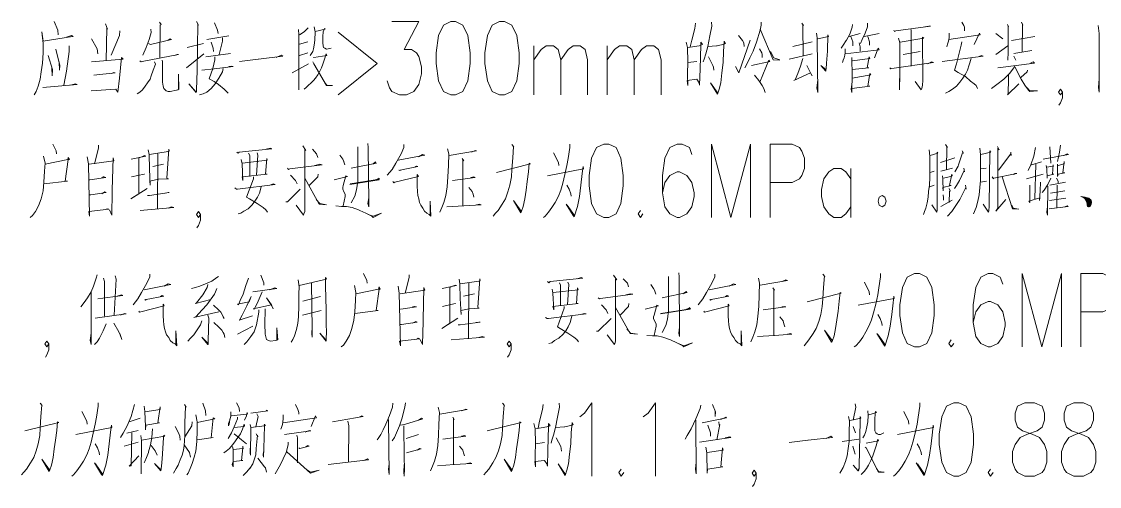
# Model space of a CAD drawing. Header units: millimetres. Extents: x 0 to 829, y 0 to 586.
# Drawn here: x 579.5 to 651.9, y 464.5 to 495.7 of the extents above; entities that cross this region are included whole.
import ezdxf

# ---------------------------------------------------------------- set-up
doc = ezdxf.new("R2010")
doc.units = ezdxf.units.MM

msp = doc.modelspace()

# ---------------------------------------------------------------- linework, layer by layer
at = {"color": 0, "lineweight": 0}
for points in [[(581.645889, 495.723333), (581.892833, 495.14125), (581.917528, 494.830806)], [(585.096056, 495.568111), (585.233639, 495.218861), (585.180722, 495.296472), (585.124278, 493.081028)], [(588.712028, 495.684528), (588.821389, 495.529306), (588.764944, 495.4905), (588.74025, 493.275056)], [(591.209694, 495.723333), (591.347278, 495.4905), (591.294361, 495.568111), (591.237917, 492.421333), (591.209694, 491.14075), (591.209694, 491.024333), (591.185, 490.946722), (590.694639, 491.528806), (591.185, 490.985528)], [(592.405611, 495.645722), (592.624333, 495.14125), (592.652556, 494.908417)], [(598.70975, 495.296472), (598.438111, 495.024833), (598.113556, 494.830806)], [(599.118972, 495.374083), (599.171889, 495.024833), (599.143667, 494.481556), (599.118972, 494.132306), (599.062528, 493.895944), (599.009611, 493.701917), (598.928472, 493.5855), (598.847333, 493.430278)], [(604.336556, 495.723333), (606.142778, 495.723333), (605.158528, 493.843028), (605.648889, 493.843028), (605.9805, 493.610194), (606.142778, 493.373833), (606.308583, 492.671806), (606.308583, 492.202611), (606.142778, 491.497056), (605.814694, 491.027861), (605.320806, 490.7915), (604.830444, 490.7915), (604.336556, 491.027861), (604.17075, 491.260694), (604.008472, 491.729889)], [(624.730639, 495.606917), (624.677722, 495.257667), (624.487222, 494.481556), (624.377861, 494.015889)], [(625.788972, 495.684528), (625.817194, 495.412889), (625.683139, 494.753194), (625.545556, 494.054694), (625.4115, 493.546694), (625.302139, 493.197444), (625.245694, 493.003417)], [(629.133306, 495.684528), (629.133306, 495.4905), (629.076861, 495.14125), (628.833444, 494.326333), (628.590028, 493.740722), (628.371306, 493.275056), (628.180806, 492.848194), (628.04675, 492.615361)], [(631.877917, 495.606917), (631.987278, 495.451694), (631.930833, 495.4905), (631.959056, 493.391472)], [(635.271639, 495.529306), (635.246944, 495.335278), (635.084667, 494.869611), (634.865944, 494.481556), (634.837722, 494.44275), (634.647222, 494.132306), (634.513167, 493.93475)], [(636.277056, 495.606917), (636.277056, 495.374083), (636.114778, 494.947222), (635.924278, 494.520361), (635.818444, 494.248722)], [(638.044472, 495.14125), (638.097389, 495.063639), (638.182056, 495.102444), (640.517444, 495.412889), (640.408083, 495.412889), (640.136444, 495.374083)], [(642.609417, 495.684528), (642.747, 495.451694), (642.799917, 495.335278), (642.799917, 495.218861), (642.799917, 495.102444)], [(645.678583, 495.529306), (645.759722, 495.374083), (645.735028, 495.412889), (645.735028, 493.663111), (645.706806, 493.119833)], [(646.631083, 495.684528), (646.712222, 495.4905), (646.684, 495.568111), (646.659306, 493.701917)], [(651.767528, 495.451694), (651.848667, 494.908417), (651.848667, 490.985528), (651.792222, 491.295972), (651.848667, 491.878056)], [(582.460806, 494.675583), (582.817111, 494.792), (582.922944, 494.714389), (582.870028, 494.714389), (580.912111, 494.403944), (580.806278, 495.024833), (580.912111, 494.248722), (580.912111, 493.624306), (580.859194, 492.925806), (580.778056, 492.343722), (580.696917, 491.83925), (580.559333, 491.373583), (580.425278, 491.024333), (580.287694, 490.7915)], [(584.147083, 494.559167), (584.528083, 493.895944), (584.581, 493.546694)], [(586.048556, 495.102444), (586.020333, 494.792), (585.477056, 493.469083)], [(588.140528, 495.218861), (588.16875, 494.986028), (588.031167, 494.520361), (587.815972, 493.973556), (587.59725, 493.469083)], [(587.97825, 494.248722), (588.112306, 494.171111), (589.526944, 494.520361), (589.445806, 494.559167), (589.308222, 494.481556)], [(591.890556, 494.520361), (593.386333, 494.753194)], [(592.948889, 494.636778), (592.948889, 494.403944), (592.733694, 493.507889)], [(598.057111, 495.180056), (598.085333, 494.830806), (598.085333, 491.14075), (598.085333, 491.451194), (598.085333, 491.761639)], [(599.171889, 495.063639), (599.85275, 495.218861), (599.796306, 495.257667), (599.715167, 495.024833), (599.686944, 494.714389), (599.686944, 494.287528), (599.715167, 494.0935), (599.743389, 493.973556), (599.824528, 493.93475), (599.933889, 493.857139), (600.258444, 493.93475)], [(600.720583, 495.017778), (603.348778, 492.904639), (600.720583, 490.7915)], [(627.612833, 494.792), (627.884472, 494.44275), (627.965611, 494.287528), (627.990306, 494.054694)], [(629.076861, 495.218861), (629.948222, 493.158639), (630.353917, 493.119833), (630.382139, 493.158639), (629.976444, 493.275056), (629.757722, 493.701917)], [(632.855111, 494.947222), (632.908028, 494.636778), (632.908028, 494.559167), (632.93625, 490.946722), (632.883333, 491.257167), (632.93625, 491.800444)], [(632.93625, 494.559167), (633.670028, 494.714389), (633.617111, 494.830806), (633.588889, 493.740722), (633.535972, 492.925806), (633.535972, 492.848194), (633.50775, 492.615361), (633.479528, 492.382528), (633.154972, 492.770583), (633.479528, 492.498944)], [(635.056444, 494.714389), (635.790222, 494.908417)], [(635.165806, 494.714389), (635.299861, 494.365139), (635.299861, 494.0935)], [(636.061861, 494.714389), (637.067278, 494.908417)], [(636.305278, 494.714389), (636.414639, 494.365139), (636.414639, 494.132306)], [(638.369028, 494.597972), (638.453694, 494.287528), (638.453694, 492.692972), (638.425472, 491.14075), (638.425472, 491.295972), (638.453694, 492.033278)], [(638.478389, 494.326333), (640.055306, 494.597972), (639.974167, 494.675583), (640.002389, 491.761639), (639.974167, 491.451194), (639.92125, 491.218361), (639.893028, 491.14075), (639.483806, 491.684028)], [(639.212167, 495.180056), (639.212167, 492.731778)], [(641.766278, 494.947222), (641.766278, 494.636778), (641.713361, 494.403944), (641.656917, 494.209917), (641.604, 494.015889)], [(641.741583, 494.520361), (643.85825, 494.830806), (643.805333, 494.947222), (643.452556, 494.171111)], [(644.891889, 494.908417), (645.38225, 494.559167)], [(645.950222, 494.44275), (647.527139, 494.714389)], [(581.75525, 493.857139), (582.026889, 492.770583), (581.998667, 492.460139), (581.973972, 493.003417)], [(582.651306, 494.0935), (582.651306, 493.701917), (582.460806, 492.382528), (582.298528, 491.451194)], [(590.585278, 493.973556), (591.671833, 494.248722)], [(592.190417, 494.326333), (592.324472, 493.93475), (592.352694, 493.701917)], [(598.113556, 494.209917), (598.681528, 494.365139)], [(613.865083, 490.7915), (613.865083, 494.079389)], [(613.865083, 493.141), (614.358972, 493.843028), (614.687056, 494.079389), (615.180944, 494.079389), (615.509028, 493.843028), (615.674833, 493.141), (615.674833, 490.7915)], [(615.674833, 493.141), (616.168722, 493.843028), (616.496806, 494.079389), (616.987167, 494.079389), (617.318778, 493.843028), (617.481056, 493.141), (617.481056, 490.7915)], [(618.796917, 490.7915), (618.796917, 494.079389)], [(618.796917, 493.141), (619.290806, 493.843028), (619.618889, 494.079389), (620.10925, 494.079389), (620.440861, 493.843028), (620.603139, 493.141), (620.603139, 490.7915)], [(620.603139, 493.141), (621.097028, 493.843028), (621.425111, 494.079389), (621.919, 494.079389), (622.247083, 493.843028), (622.409361, 493.141), (622.409361, 490.7915)], [(624.106222, 494.326333), (624.187361, 493.973556), (624.215583, 493.003417), (624.187361, 492.1885), (624.215583, 491.412389), (624.159139, 491.761639), (624.811778, 491.83925), (624.974056, 491.606417), (625.002278, 491.451194), (625.0305, 492.53775), (625.083417, 494.132306), (625.083417, 494.326333), (625.192778, 494.171111), (624.974056, 494.0935), (624.215583, 493.973556)], [(625.545556, 494.054694), (626.145278, 494.0935), (626.169972, 494.0935), (626.660333, 494.209917), (626.741472, 494.248722), (626.660333, 494.403944), (626.607417, 493.701917), (626.579194, 492.964611), (626.498056, 492.266111), (626.416917, 491.606417), (626.307556, 491.179556), (626.198194, 490.830306), (625.736056, 491.606417), (626.226417, 490.907917)], [(627.422333, 492.692972), (627.637528, 492.266111), (628.399528, 494.481556)], [(629.023944, 493.895944), (629.186222, 493.624306), (629.214444, 493.507889), (629.214444, 493.313861)], [(631.2535, 494.054694), (632.55525, 494.365139)], [(634.784806, 493.895944), (634.784806, 493.624306), (634.756583, 493.469083), (634.703667, 493.275056), (634.647222, 493.119833), (634.594306, 492.964611)], [(634.784806, 493.546694), (637.067278, 493.818333), (636.986139, 493.93475), (636.739194, 493.275056)], [(635.709083, 494.287528), (635.790222, 494.015889), (635.790222, 493.740722)], [(642.609417, 494.365139), (642.581194, 494.132306), (642.256639, 492.887), (642.119056, 492.460139), (642.366, 492.304917), (642.581194, 492.1885), (642.852833, 492.033278), (643.205611, 491.722833), (643.452556, 491.528806), (643.586611, 491.412389), (643.66775, 491.218361)], [(644.891889, 493.507889), (645.706806, 494.0935)], [(581.240194, 493.430278), (581.540056, 492.498944), (581.511833, 492.072083), (581.483611, 492.615361)], [(584.147083, 493.003417), (586.267278, 493.197444), (586.157917, 493.313861), (586.020333, 491.916861), (585.9145, 490.985528), (585.776917, 491.179556), (584.118861, 491.063139)], [(587.40675, 493.081028), (587.487889, 493.003417), (587.544333, 493.042222), (589.989083, 493.507889), (589.907944, 493.507889), (589.717444, 493.430278)], [(588.902528, 493.119833), (588.927222, 493.003417), (588.927222, 491.645222), (588.955444, 491.373583), (589.011889, 491.218361), (589.093028, 491.14075), (589.174167, 491.063139), (589.308222, 491.024333), (589.445806, 491.024333), (589.8515, 491.101944), (589.960861, 491.14075), (590.017306, 491.179556), (589.989083, 492.1885), (589.989083, 491.179556)], [(590.532361, 492.615361), (591.700056, 493.546694)], [(591.837639, 493.352667), (593.492167, 493.5855)], [(592.433833, 493.352667), (592.433833, 493.158639), (592.299778, 492.576556), (592.052833, 491.878056), (592.380917, 491.684028), (592.67725, 491.49), (593.05825, 491.179556), (593.329889, 490.907917)], [(594.091889, 493.042222), (595.340722, 493.197444), (595.368944, 493.197444), (596.998778, 493.391472), (596.889417, 493.469083), (596.564861, 493.313861)], [(598.681528, 493.624306), (598.113556, 493.430278)], [(599.062528, 493.313861), (599.09075, 493.313861), (599.958583, 493.430278), (599.905667, 493.546694), (599.771611, 493.119833), (599.686944, 492.848194), (599.605806, 492.615361), (599.499972, 492.382528), (599.362389, 492.149694), (599.200111, 491.916861), (599.062528, 491.761639), (598.90025, 491.606417), (598.70975, 491.412389), (598.575694, 491.295972), (598.438111, 491.179556)], [(625.602, 493.352667), (625.898333, 492.770583), (625.926556, 492.654167), (625.954778, 492.460139)], [(628.480667, 492.770583), (629.7295, 493.042222), (629.648361, 493.119833), (629.052167, 491.645222)], [(631.006556, 493.197444), (632.55525, 493.546694)], [(631.930833, 493.23625), (631.768556, 492.731778), (631.606278, 492.227306), (631.415778, 491.800444), (631.334639, 491.761639), (632.445889, 492.266111), (632.202472, 492.770583), (632.474111, 492.227306), (632.55525, 492.072083)], [(635.218722, 493.313861), (635.218722, 493.119833), (635.246944, 492.227306), (635.218722, 490.946722), (635.1905, 491.179556), (635.218722, 491.49)], [(635.271639, 493.081028), (636.442861, 493.23625), (636.386417, 493.352667), (636.252361, 492.615361), (636.361722, 492.615361), (635.246944, 492.498944)], [(638.668889, 493.507889), (639.811889, 493.701917)], [(641.304139, 493.042222), (644.04875, 493.391472), (643.939389, 493.430278), (643.724194, 493.352667)], [(643.233833, 493.23625), (643.099778, 492.809389), (642.990417, 492.460139), (642.852833, 492.1885), (642.690556, 491.916861), (642.471833, 491.645222), (642.256639, 491.373583), (641.985, 491.179556), (641.741583, 491.024333), (641.522861, 490.907917)], [(646.116028, 493.5855), (647.308417, 493.779528)], [(646.116028, 493.391472), (646.250083, 493.119833)], [(588.383944, 493.003417), (588.440389, 492.848194), (588.302806, 492.460139), (588.16875, 492.072083), (588.087611, 491.83925), (587.921806, 491.606417), (587.759528, 491.373583), (587.569028, 491.14075), (587.40675, 490.985528), (587.21625, 490.869111)], [(593.005333, 492.576556), (592.948889, 492.343722), (592.705472, 491.916861), (592.462056, 491.528806), (592.190417, 491.218361), (591.890556, 490.985528), (591.647139, 490.869111), (591.400194, 490.7915)], [(591.566, 492.460139), (592.380917, 492.53775), (592.948889, 492.615361), (593.657972, 492.692972), (593.576833, 492.731778), (593.386333, 492.692972)], [(597.623194, 492.266111), (598.737972, 492.887)], [(599.009611, 493.003417), (599.09075, 492.887), (599.933889, 491.412389), (600.339583, 491.412389), (599.958583, 491.451194), (599.824528, 491.606417)], [(624.215583, 492.964611), (624.811778, 493.042222)], [(637.772833, 492.615361), (637.853972, 492.53775), (637.910417, 492.576556), (640.707944, 492.964611), (640.570361, 493.003417), (640.326944, 492.887)], [(646.197167, 492.770583), (646.116028, 492.615361), (645.816167, 492.227306), (645.435167, 491.83925), (644.973028, 491.49), (644.62025, 491.218361)], [(645.025944, 492.615361), (647.498917, 492.925806), (647.417778, 493.003417), (647.227278, 492.925806)], [(646.197167, 492.654167), (646.387667, 492.266111), (646.602861, 491.83925), (646.849806, 491.451194), (647.093222, 491.101944), (647.174361, 491.024333), (647.689417, 491.063139), (647.146139, 491.101944), (647.012083, 491.257167)], [(647.036778, 492.460139), (647.012083, 492.343722), (646.574639, 491.955667)], [(584.309361, 492.110889), (585.748694, 492.266111), (585.642861, 492.304917), (585.505278, 492.227306)], [(628.699389, 492.110889), (628.971028, 491.761639), (629.214444, 491.412389), (629.323806, 491.218361), (629.404944, 490.946722)], [(635.246944, 491.916861), (636.495778, 492.149694), (636.442861, 492.227306), (636.305278, 491.373583), (636.442861, 491.373583), (635.218722, 491.218361)], [(645.759722, 492.110889), (645.759722, 491.878056), (645.735028, 490.869111), (645.678583, 490.7915), (646.440583, 491.528806)], [(580.887417, 491.295972), (583.194583, 491.49), (583.060528, 491.528806), (582.732444, 491.451194)], [(649.12875, 490.093), (649.238111, 490.248222), (649.375694, 490.597472), (649.375694, 490.985528), (649.238111, 491.179556), (649.104056, 490.985528), (649.238111, 490.7915), (649.375694, 490.985528)], [(581.547111, 487.485972), (581.765833, 487.020306), (581.794056, 486.826278)], [(584.619806, 487.408361), (584.619806, 487.214333), (584.348167, 486.166583)], [(598.339333, 487.369556), (598.558056, 487.059111), (598.476917, 487.097917), (598.476917, 483.489), (598.476917, 483.217361), (598.476917, 482.945722), (598.420472, 482.7905), (598.395778, 482.712889), (597.905417, 483.372583)], [(602.713778, 487.524778), (602.742, 487.253139), (602.770222, 483.566611), (602.770222, 483.256167), (602.713778, 483.489), (602.770222, 483.877056)], [(605.133833, 487.447167), (605.133833, 487.253139), (604.943333, 486.826278), (604.590556, 486.205389), (604.343611, 485.778528), (604.019056, 485.390472)], [(612.386944, 487.447167), (612.524528, 487.291944), (612.496306, 487.33075), (612.443389, 486.554639), (612.386944, 485.778528), (612.36225, 485.274056), (612.252889, 484.730778), (612.115306, 484.265111), (611.953028, 483.799444), (611.734306, 483.450194), (611.462667, 483.023333), (611.300389, 482.829306), (611.138111, 482.635278)], [(616.274556, 487.485972), (616.274556, 487.253139), (616.165194, 486.515833), (616.084056, 486.050167), (615.946472, 485.429278), (615.812417, 484.847194), (615.674833, 484.381528), (615.512556, 483.993472), (615.293833, 483.566611), (615.078639, 483.217361), (614.859917, 482.906917), (614.6165, 482.635278), (614.507139, 482.557667)], [(624.480167, 486.783944), (624.314361, 487.253139), (623.820472, 487.485972), (623.492389, 487.485972), (622.9985, 487.253139), (622.670417, 486.547583), (622.508139, 485.372833), (622.508139, 484.201611), (622.670417, 483.259694), (622.9985, 482.7905), (623.492389, 482.557667), (623.658194, 482.557667), (624.148556, 482.7905), (624.480167, 483.259694), (624.642444, 483.96525), (624.642444, 484.201611), (624.480167, 484.903639), (624.148556, 485.372833), (623.658194, 485.609194), (623.492389, 485.609194), (622.9985, 485.372833), (622.670417, 484.903639), (622.508139, 484.201611)], [(625.7925, 482.557667), (625.7925, 487.485972), (627.108361, 482.557667), (628.420694, 487.485972), (628.420694, 482.557667)], [(629.736556, 482.557667), (629.736556, 487.485972), (631.214694, 487.485972), (631.708583, 487.253139), (631.874389, 487.016778), (632.036667, 486.547583), (632.036667, 485.842028), (631.874389, 485.372833), (631.708583, 485.14), (631.214694, 484.903639), (629.736556, 484.903639)], [(641.526389, 487.447167), (641.663972, 487.253139), (641.607528, 487.33075), (641.579306, 485.778528)], [(645.004778, 487.33075), (645.114139, 487.097917), (645.033, 487.214333), (645.033, 483.178556), (644.895417, 482.984528), (645.576278, 483.760639)], [(649.241639, 487.408361), (649.188722, 486.942694), (649.051139, 486.321806)], [(580.922694, 486.671056), (581.032056, 486.205389), (581.003833, 485.662111), (580.950917, 484.924806), (580.898, 484.342722), (580.760417, 483.799444), (580.598139, 483.333778), (580.379417, 482.945722), (580.188917, 482.674083), (580.026639, 482.557667)], [(581.032056, 486.127778), (582.552528, 486.438222), (582.58075, 486.593444), (582.661889, 486.438222), (582.58075, 486.438222), (582.39025, 485.002417), (582.527833, 485.002417), (580.950917, 484.808389)], [(583.857806, 486.63225), (583.938944, 486.166583), (584.020083, 482.635278), (583.967167, 482.945722), (585.325361, 483.100944), (585.216, 483.13975), (585.134861, 483.100944)], [(586.821139, 486.477028), (587.798333, 486.671056), (587.717194, 486.709861), (587.526694, 486.63225), (587.336194, 486.554639), (587.336194, 484.148694), (586.792917, 483.799444), (587.879472, 484.497944)], [(587.960611, 487.097917), (588.017056, 486.787472), (588.04175, 485.817333), (588.098194, 484.730778), (588.069972, 485.002417), (588.641472, 485.118833), (589.318806, 485.157639), (589.209444, 485.196444), (589.347028, 487.136722), (589.37525, 487.020306), (589.294111, 486.9815), (588.04175, 486.787472)], [(588.61325, 486.826278), (588.585028, 483.100944)], [(593.911972, 486.942694), (593.993111, 486.865083), (594.07425, 486.942694), (596.275583, 487.175528), (596.166222, 487.214333), (595.894583, 487.136722)], [(594.698667, 486.865083), (594.779806, 486.709861), (594.779806, 485.312861)], [(595.270167, 486.903889), (595.323083, 486.748667), (595.241944, 485.390472)], [(598.991972, 487.136722), (599.263611, 486.826278), (599.34475, 486.593444)], [(600.840528, 486.748667), (601.031028, 486.477028), (601.112167, 486.321806)], [(602.036444, 487.291944), (602.036444, 485.856139), (602.036444, 485.778528), (602.036444, 485.002417), (601.955306, 484.420333), (601.845944, 483.993472), (601.602528, 483.527806)], [(604.752833, 486.399417), (606.544944, 486.748667), (606.382667, 486.787472), (606.111028, 486.63225)], [(608.068944, 487.175528), (608.150083, 486.826278), (608.121861, 486.050167), (608.093639, 485.274056), (608.040722, 484.614361), (607.959583, 484.032278), (607.822, 483.566611), (607.687944, 483.217361), (607.550361, 482.906917)], [(608.174778, 486.709861), (610.023333, 487.020306), (609.913972, 487.059111), (609.670556, 486.942694)], [(615.540778, 486.050167), (615.512556, 486.244194), (615.188, 486.903889)], [(640.411611, 487.097917), (640.468056, 486.671056), (640.468056, 485.817333), (640.468056, 485.23525), (640.439833, 484.730778), (640.386917, 484.303917), (640.358694, 483.915861), (640.277556, 483.527806), (640.196417, 483.178556), (640.115278, 482.945722), (640.030611, 482.751694)], [(640.49275, 486.709861), (641.011333, 486.865083), (640.954889, 486.942694), (640.954889, 486.787472), (640.954889, 483.760639), (640.954889, 483.372583), (640.954889, 483.062139), (640.930194, 482.906917), (640.602111, 483.411389)], [(642.641167, 487.020306), (642.722306, 486.865083), (642.669389, 486.903889), (642.394222, 486.088972), (642.369528, 486.011361), (642.150806, 485.623306)], [(643.837083, 487.214333), (643.861778, 486.787472), (643.861778, 485.739722), (643.861778, 485.118833), (643.861778, 485.041222), (643.837083, 484.575556), (643.780639, 484.071083), (643.6995, 483.644222), (643.590139, 483.217361), (643.399639, 482.7905)], [(643.89, 486.787472), (644.570861, 486.942694), (644.489722, 487.020306), (644.4615, 483.294972), (644.433278, 483.023333), (644.405056, 482.906917), (644.052278, 483.450194)], [(645.900833, 486.942694), (645.929056, 486.709861), (645.900833, 486.826278), (645.085917, 485.739722)], [(647.558889, 487.253139), (647.449528, 486.671056), (647.259028, 486.088972), (647.068528, 485.700917)], [(648.073944, 486.477028), (649.784917, 486.787472), (649.703778, 486.826278), (649.460361, 486.709861)], [(648.536083, 487.291944), (648.592528, 486.205389)], [(583.995389, 486.127778), (585.649917, 486.360611), (585.597, 486.554639), (585.544083, 484.381528), (585.544083, 484.265111), (585.515861, 482.712889), (585.353583, 483.062139)], [(588.260472, 485.972556), (588.99425, 486.127778)], [(594.211833, 486.438222), (594.26475, 486.166583), (594.317667, 485.041222), (594.26475, 485.274056), (595.951028, 485.468083), (595.841667, 485.468083), (595.922806, 486.515833), (595.951028, 486.399417), (594.292972, 486.205389)], [(597.309222, 485.856139), (597.390361, 485.778528), (597.4715, 485.817333), (599.644611, 486.088972), (599.482333, 486.127778), (599.15425, 486.050167)], [(601.083944, 486.360611), (601.165083, 486.088972)], [(601.602528, 485.856139), (603.285278, 486.205389), (603.204139, 486.244194), (603.232361, 486.283), (603.066556, 486.166583)], [(601.602528, 485.856139), (603.285278, 486.205389), (603.204139, 486.244194), (603.041861, 486.127778)], [(604.80575, 485.739722), (604.862194, 485.700917), (604.886889, 485.739722), (606.082806, 485.972556), (605.976972, 486.011361), (605.867611, 485.93375)], [(609.046139, 486.515833), (609.1555, 486.360611), (609.099056, 486.399417), (609.099056, 483.333778)], [(611.356833, 485.5845), (613.635778, 486.166583), (613.554639, 486.205389), (613.501722, 485.623306), (613.420583, 484.963611), (613.339444, 484.381528), (613.258306, 483.799444), (613.148944, 483.294972), (613.039583, 482.984528), (612.986667, 482.868111), (612.496306, 483.683028), (613.011361, 482.984528)], [(616.027611, 483.450194), (616.517972, 482.674083), (616.570889, 482.596472), (616.789611, 483.294972), (616.923667, 483.954667), (617.033028, 484.730778), (617.114167, 485.506889), (617.170611, 485.972556), (617.195306, 485.817333), (614.778778, 485.351667)], [(642.150806, 486.554639), (641.173611, 486.244194)], [(647.28725, 486.088972), (647.964583, 486.283)], [(647.587111, 486.127778), (647.530667, 483.799444)], [(648.292667, 486.050167), (648.320889, 485.817333), (648.345583, 485.196444), (648.345583, 485.351667), (648.807722, 485.468083), (648.698361, 485.468083), (648.754806, 486.088972), (648.726583, 486.011361), (648.320889, 485.93375)], [(649.051139, 486.127778), (649.051139, 485.312861), (649.079361, 485.468083), (649.5415, 485.545694), (649.407444, 485.545694), (649.488583, 486.321806), (649.488583, 486.166583), (649.079361, 486.050167)], [(584.020083, 485.080028), (584.048306, 485.080028), (585.106639, 485.23525), (584.972583, 485.274056), (584.944361, 485.274056), (584.835, 485.23525)], [(587.717194, 485.468083), (587.688972, 485.468083), (586.845833, 485.274056)], [(595.02675, 485.274056), (595.02675, 485.157639), (594.564611, 483.915861), (594.755111, 483.799444), (595.270167, 483.489), (595.675861, 483.217361), (595.866361, 483.062139), (595.975722, 482.906917)], [(597.524417, 485.390472), (597.8525, 485.041222), (597.958333, 484.808389)], [(598.476917, 485.196444), (599.454111, 483.450194), (599.944472, 483.411389), (599.482333, 483.489), (599.235389, 483.760639)], [(599.372972, 485.468083), (599.34475, 485.274056), (598.776778, 484.691972)], [(600.459528, 485.080028), (601.355583, 485.312861), (601.246222, 485.351667), (601.055722, 484.691972), (601.031028, 484.575556), (601.031028, 484.459139), (601.112167, 484.265111), (601.193306, 484.109889), (601.193306, 483.954667), (601.055722, 483.333778)], [(601.493167, 484.769583), (603.475778, 485.080028), (603.394639, 485.157639), (603.151222, 485.041222)], [(601.517861, 484.808389), (603.504, 485.118833), (603.422861, 485.196444)], [(604.400056, 484.963611), (604.452972, 484.886), (604.534111, 484.924806), (606.111028, 485.312861), (606.029889, 485.429278), (606.029889, 485.23525), (606.029889, 484.653167), (606.058111, 484.303917), (606.082806, 484.032278), (606.13925, 483.799444), (606.192167, 483.566611), (606.273306, 483.372583), (606.410889, 483.178556), (606.52025, 482.984528), (606.682528, 482.829306), (606.844806, 482.751694), (606.954167, 482.635278), (606.897722, 483.644222), (606.897722, 482.751694)], [(608.3935, 485.041222), (609.913972, 485.23525), (609.832833, 485.274056), (609.642333, 485.23525)], [(635.15875, 485.14), (634.830667, 485.609194), (634.502583, 485.842028), (634.008694, 485.842028), (633.680611, 485.609194), (633.352528, 485.14), (633.186722, 484.434444), (633.186722, 483.96525), (633.352528, 483.259694), (633.680611, 482.7905), (634.008694, 482.557667), (634.502583, 482.557667), (634.830667, 482.7905), (635.15875, 483.259694)], [(635.15875, 485.842028), (635.15875, 482.557667)], [(640.764389, 485.662111), (640.49275, 485.5845)], [(641.201833, 485.662111), (641.988528, 485.856139)], [(641.307667, 485.351667), (641.335889, 485.118833), (641.364111, 484.342722), (641.335889, 484.575556), (641.907389, 484.691972), (641.798028, 484.691972), (641.935611, 485.468083), (641.960306, 485.351667), (641.879167, 485.312861), (641.364111, 485.196444)], [(642.750528, 485.856139), (642.803444, 485.623306), (642.775222, 485.700917), (642.450667, 485.041222), (642.260167, 484.691972), (642.122583, 484.497944)], [(644.242778, 485.856139), (643.89, 485.817333)], [(644.652, 485.274056), (644.733139, 485.157639), (644.761361, 485.196444), (646.310056, 485.506889), (646.200694, 485.506889), (646.091333, 485.429278)], [(645.329333, 485.274056), (646.010194, 483.13975), (646.063111, 483.13975), (646.444111, 483.100944), (646.063111, 483.178556), (645.981972, 483.372583)], [(648.073944, 485.468083), (646.959167, 485.157639)], [(648.592528, 485.196444), (648.402028, 484.769583), (648.155083, 484.381528), (648.021028, 484.226306)], [(648.97, 485.196444), (649.079361, 485.002417), (649.079361, 484.886)], [(593.774389, 484.53675), (593.88375, 484.459139), (593.964889, 484.459139), (596.494306, 484.769583), (596.356722, 484.808389), (596.138, 484.730778)], [(595.541806, 484.614361), (595.432444, 484.1875), (595.298389, 483.915861), (595.132583, 483.644222), (594.945611, 483.411389), (594.673972, 483.13975), (594.374111, 482.984528), (594.183611, 482.829306), (593.993111, 482.7905)], [(597.199861, 483.605417), (597.309222, 483.605417), (598.177056, 484.459139)], [(609.508278, 484.575556), (609.723472, 484.303917), (609.779917, 484.109889), (609.832833, 483.915861)], [(616.084056, 484.730778), (616.246333, 484.459139), (616.355694, 484.148694), (616.380389, 483.993472)], [(640.764389, 484.730778), (640.468056, 484.614361)], [(642.856361, 484.730778), (642.912806, 484.459139), (642.884583, 484.575556), (642.641167, 484.071083), (642.478889, 483.760639), (642.313083, 483.489), (642.122583, 483.217361), (641.935611, 482.945722), (641.663972, 482.635278)], [(641.769806, 484.497944), (641.82625, 484.342722), (641.798028, 484.303917), (641.769806, 483.566611)], [(643.861778, 484.924806), (644.271, 485.002417)], [(647.177889, 484.730778), (647.177889, 483.566611), (647.124972, 483.644222), (647.85875, 483.877056), (647.830528, 483.683028), (647.883444, 484.342722), (647.911667, 484.924806)], [(648.402028, 484.653167), (648.373806, 482.712889), (648.320889, 482.906917), (648.373806, 483.294972)], [(648.536083, 484.730778), (649.569722, 484.924806)], [(649.026444, 484.730778), (648.998222, 483.217361)], [(584.020083, 484.071083), (584.101222, 484.071083), (585.134861, 484.226306), (585.053722, 484.265111), (584.835, 484.148694)], [(587.907694, 484.032278), (588.04175, 484.032278), (589.37525, 484.226306), (589.294111, 484.226306), (589.103611, 484.1875)], [(641.201833, 483.294972), (641.960306, 483.721833)], [(641.364111, 484.071083), (641.392333, 483.877056), (641.392333, 483.721833)], [(649.597944, 483.83825), (648.507861, 483.683028)], [(648.564306, 484.1875), (649.5415, 484.342722)], [(650.628056, 483.954667), (650.899694, 483.915861), (651.061972, 483.877056), (651.146639, 483.83825), (651.199556, 483.799444), (651.252472, 483.760639), (651.308917, 483.683028), (651.333611, 483.605417), (651.333611, 483.527806), (651.280694, 483.372583), (651.227778, 483.294972), (651.171333, 483.256167), (651.118417, 483.256167), (651.061972, 483.294972), (651.037278, 483.372583), (651.037278, 483.450194), (651.009056, 483.566611), (650.956139, 483.683028), (650.846778, 483.83825), (650.737417, 483.915861), (650.599833, 483.954667)], [(650.737417, 483.915861), (650.871472, 483.915861)], [(650.818556, 483.877056), (650.818556, 483.915861)], [(651.037278, 483.877056), (650.818556, 483.877056)], [(650.846778, 483.83825), (651.146639, 483.83825)], [(650.871472, 483.915861), (650.871472, 483.799444)], [(651.199556, 483.799444), (650.871472, 483.799444)], [(650.927917, 483.721833), (650.927917, 483.877056)], [(650.927917, 483.760639), (651.227778, 483.760639)], [(650.980833, 483.877056), (650.980833, 483.644222)], [(651.037278, 483.372583), (651.037278, 483.877056)], [(651.090194, 483.83825), (651.090194, 483.294972)], [(651.146639, 483.256167), (651.146639, 483.83825)], [(651.199556, 483.799444), (651.199556, 483.294972)], [(651.252472, 483.333778), (651.252472, 483.760639)], [(587.417333, 483.023333), (589.671583, 483.217361), (589.509306, 483.256167), (589.294111, 483.178556)], [(600.568889, 483.333778), (600.949889, 483.294972), (601.274444, 483.294972), (601.655444, 483.217361), (602.089361, 483.062139), (602.1705, 483.023333), (602.579722, 482.829306), (602.985417, 482.635278), (603.066556, 482.557667), (603.638056, 482.829306), (603.066556, 482.635278), (602.742, 482.751694)], [(608.0125, 483.256167), (609.1555, 483.333778), (610.323194, 483.411389), (610.213833, 483.450194), (610.023333, 483.411389)], [(616.10875, 483.372583), (616.599111, 482.674083), (616.570889, 482.674083)], [(621.026472, 483.026861), (620.864194, 482.7905), (621.026472, 482.557667), (621.192278, 482.7905)], [(648.483167, 483.13975), (649.760222, 483.294972), (649.703778, 483.333778), (649.5415, 483.256167)], [(651.308917, 483.683028), (650.956139, 483.683028)], [(651.009056, 483.605417), (651.333611, 483.605417)], [(651.333611, 483.527806), (651.037278, 483.527806)], [(651.037278, 483.450194), (651.308917, 483.450194)], [(651.280694, 483.372583), (651.037278, 483.372583)], [(651.061972, 483.294972), (651.227778, 483.294972)], [(651.308917, 483.683028), (651.308917, 483.450194)], [(591.220278, 481.859167), (591.329639, 482.014389), (591.467222, 482.363639), (591.467222, 482.751694), (591.329639, 482.945722), (591.195583, 482.751694), (591.329639, 482.557667), (591.467222, 482.751694)], [(584.524556, 478.705333), (584.471639, 478.4725), (584.281139, 477.929222), (584.118861, 477.541167), (583.875444, 477.153111), (583.656722, 476.842667), (583.438, 476.532222)], [(585.748694, 478.627722), (585.801611, 478.394889), (585.667556, 475.985417)], [(588.059389, 478.744139), (588.059389, 478.550111), (587.868889, 478.12325), (587.516111, 477.502361), (587.269167, 477.0755), (586.944611, 476.687444)], [(595.531222, 478.666528), (595.721722, 478.162056), (595.721722, 478.006833)], [(602.431556, 478.782944), (602.650278, 478.317278), (602.674972, 478.12325)], [(605.500722, 478.705333), (605.500722, 478.511306), (605.229083, 477.463556)], [(619.223778, 478.666528), (619.438972, 478.356083), (619.357833, 478.394889), (619.357833, 474.782444), (619.357833, 474.510806), (619.357833, 474.239167), (619.304917, 474.083944), (619.276694, 474.006333), (618.789861, 474.666028)], [(623.598222, 478.82175), (623.626444, 478.550111), (623.651139, 474.860056), (623.651139, 474.549611), (623.598222, 474.782444), (623.651139, 475.1705)], [(626.01475, 478.744139), (626.01475, 478.550111), (625.82425, 478.12325), (625.471472, 477.502361), (625.228056, 477.0755), (624.9035, 476.687444)], [(633.271389, 478.744139), (633.405444, 478.588917), (633.38075, 478.627722), (633.324306, 477.851611), (633.271389, 477.0755), (633.243167, 476.571028), (633.133806, 476.024222), (632.99975, 475.558556), (632.833944, 475.092889), (632.61875, 474.743639), (632.347111, 474.316778), (632.184833, 474.12275), (632.019028, 473.928722)], [(637.155472, 478.782944), (637.155472, 478.550111), (637.046111, 477.812806), (636.964972, 477.347139), (636.830917, 476.72625), (636.693333, 476.140639), (636.559278, 475.674972), (636.393472, 475.286917), (636.178278, 474.860056), (635.959556, 474.510806), (635.744361, 474.200361), (635.497417, 473.928722), (635.388056, 473.851111)], [(645.361083, 478.077389), (645.198806, 478.546583), (644.704917, 478.782944), (644.376833, 478.782944), (643.882944, 478.546583), (643.554861, 477.844556), (643.389056, 476.669806), (643.389056, 475.495056), (643.554861, 474.556667), (643.882944, 474.087472), (644.376833, 473.851111), (644.539111, 473.851111), (645.033, 474.087472), (645.361083, 474.556667), (645.526889, 475.262222), (645.526889, 475.495056), (645.361083, 476.200611), (645.033, 476.669806), (644.539111, 476.902639), (644.376833, 476.902639), (643.882944, 476.669806), (643.554861, 476.200611), (643.389056, 475.495056)], [(646.676944, 473.851111), (646.676944, 478.782944), (647.989278, 473.851111), (649.305139, 478.782944), (649.305139, 473.851111)], [(650.621, 473.851111), (650.621, 478.782944), (652.099139, 478.782944), (652.593028, 478.546583), (652.755306, 478.31375), (652.921111, 477.844556), (652.921111, 477.139), (652.755306, 476.669806), (652.593028, 476.433444), (652.099139, 476.200611), (650.621, 476.200611)], [(584.962, 478.4725), (585.014917, 478.239667), (585.014917, 475.907806)], [(587.678389, 477.696389), (589.4705, 478.045639), (589.308222, 478.084444), (589.036583, 477.929222)], [(592.67725, 478.588917), (592.567889, 478.511306), (592.243333, 478.278472), (591.91525, 478.12325), (591.428417, 477.929222), (591.128556, 477.851611), (590.856917, 477.774)], [(591.971694, 478.045639), (591.91525, 477.851611), (591.618917, 477.347139), (591.209694, 476.803861), (591.128556, 476.765056), (592.162194, 477.036694)], [(594.688083, 478.4725), (594.525806, 477.968028), (594.335306, 477.385944), (594.144806, 476.959083), (594.035444, 476.687444), (593.954306, 476.72625), (594.741, 476.881472), (594.878583, 477.230722), (594.578722, 476.609833), (594.278861, 475.985417), (594.088361, 475.636167), (594.063667, 475.636167), (594.959722, 475.946611)], [(598.028889, 478.356083), (598.110028, 477.890417), (598.085333, 477.42475), (598.085333, 476.609833), (598.057111, 475.869), (598.004194, 475.442139), (597.919528, 475.015278), (597.785472, 474.588417), (597.676111, 474.355583), (597.56675, 474.161556)], [(598.110028, 477.968028), (599.930361, 478.394889), (599.877444, 478.511306), (599.877444, 477.929222), (599.905667, 476.338194), (599.905667, 475.51975), (599.905667, 475.403333), (599.930361, 474.82125), (599.905667, 474.433194), (599.905667, 474.239167), (599.496444, 474.782444), (599.877444, 474.355583)], [(598.924944, 478.12325), (598.981389, 475.054083), (598.981389, 474.510806), (598.953167, 474.743639), (598.981389, 475.209306)], [(601.807139, 477.968028), (601.9165, 477.502361), (601.888278, 476.959083), (601.835361, 476.21825), (601.778917, 475.636167), (601.644861, 475.092889), (601.479056, 474.627222), (601.263861, 474.239167), (601.073361, 473.967528), (600.911083, 473.851111)], [(604.74225, 477.929222), (604.823389, 477.463556), (604.904528, 473.928722), (604.848083, 474.239167), (606.209806, 474.394389), (606.100444, 474.433194), (606.019306, 474.394389)], [(607.702056, 477.774), (608.67925, 477.968028), (608.598111, 478.006833), (608.407611, 477.929222), (608.220639, 477.851611), (608.220639, 475.442139), (607.673833, 475.092889), (608.763917, 475.791389)], [(608.845056, 478.394889), (608.897972, 478.084444), (608.926194, 477.114306), (608.979111, 476.024222), (608.950889, 476.299389), (609.522389, 476.415806), (610.20325, 476.454611), (610.093889, 476.493417), (610.227944, 478.433694), (610.256167, 478.317278), (610.175028, 478.278472), (608.926194, 478.084444)], [(609.494167, 478.12325), (609.469472, 474.394389)], [(614.792889, 478.239667), (614.874028, 478.162056), (614.958694, 478.239667), (617.1565, 478.4725), (617.050667, 478.511306), (616.779028, 478.433694)], [(615.583111, 478.162056), (615.66425, 478.006833), (615.66425, 476.609833)], [(616.151083, 478.200861), (616.207528, 478.045639), (616.126389, 476.687444)], [(619.876417, 478.433694), (620.148056, 478.12325), (620.229194, 477.890417)], [(621.721444, 478.045639), (621.911944, 477.774), (621.993083, 477.618778)], [(622.917361, 478.588917), (622.917361, 477.153111), (622.917361, 477.0755), (622.917361, 476.299389), (622.836222, 475.713778), (622.726861, 475.286917), (622.483444, 474.82125)], [(625.63375, 477.696389), (627.429389, 478.045639), (627.267111, 478.084444), (626.995472, 477.929222)], [(628.949861, 478.4725), (629.031, 478.12325), (629.006306, 477.347139), (628.978083, 476.571028), (628.921639, 475.907806), (628.8405, 475.325722), (628.706444, 474.860056), (628.568861, 474.510806), (628.434806, 474.200361)], [(629.059222, 478.006833), (630.907778, 478.317278), (630.798417, 478.356083), (630.555, 478.239667)], [(636.421694, 477.347139), (636.393472, 477.541167), (636.068917, 478.200861)], [(584.118861, 477.541167), (584.118861, 474.006333), (584.062417, 474.277972), (584.118861, 474.782444)], [(584.581, 477.0755), (586.26375, 477.308333), (586.154389, 477.347139), (585.88275, 477.269528)], [(587.731306, 477.036694), (587.78775, 476.997889), (587.812444, 477.036694), (589.008361, 477.269528), (588.899, 477.308333), (588.793167, 477.230722)], [(592.567889, 477.774), (592.48675, 477.541167), (592.405611, 477.385944), (591.890556, 476.687444), (591.590694, 476.338194), (591.156778, 475.869), (591.019194, 475.830194), (592.705472, 476.21825)], [(594.987944, 477.541167), (596.589556, 477.774), (596.4555, 477.812806), (596.099194, 477.696389)], [(595.612361, 477.541167), (595.284278, 476.765056), (595.069083, 476.377), (595.012639, 476.415806), (596.236778, 476.687444), (595.912222, 477.153111), (596.265, 476.609833), (596.346139, 476.415806)], [(599.524667, 477.230722), (598.356972, 476.920278)], [(601.9165, 477.42475), (603.436972, 477.735194), (603.465194, 477.890417), (603.546333, 477.735194), (603.465194, 477.735194), (603.274694, 476.299389), (603.40875, 476.299389), (601.835361, 476.101833)], [(604.876306, 477.42475), (606.534361, 477.657583), (606.481444, 477.851611), (606.425, 475.674972), (606.425, 475.558556), (606.396778, 474.006333), (606.2345, 474.355583)], [(609.141389, 477.269528), (609.875167, 477.42475)], [(615.09275, 477.735194), (615.149194, 477.463556), (615.202111, 476.338194), (615.149194, 476.571028), (616.831944, 476.765056), (616.722583, 476.765056), (616.803722, 477.812806), (616.831944, 477.696389), (615.173889, 477.502361)], [(618.190139, 477.153111), (618.271278, 477.0755), (618.352417, 477.114306), (620.525528, 477.385944), (620.36325, 477.42475), (620.038694, 477.347139)], [(621.968389, 477.657583), (622.049528, 477.385944)], [(622.483444, 477.153111), (624.169722, 477.502361), (624.085056, 477.541167), (624.113278, 477.579972), (623.951, 477.463556)], [(622.483444, 477.153111), (624.169722, 477.502361), (624.085056, 477.541167), (623.922778, 477.42475)], [(625.690194, 477.036694), (625.743111, 476.997889), (625.771333, 477.036694), (626.96725, 477.269528), (626.857889, 477.308333), (626.748528, 477.230722)], [(629.927056, 477.812806), (630.036417, 477.657583), (629.9835, 477.696389), (629.9835, 474.627222)], [(632.23775, 476.881472), (634.520222, 477.463556), (634.439083, 477.502361), (634.382639, 476.920278), (634.3015, 476.257056), (634.220361, 475.674972), (634.139222, 475.092889), (634.029861, 474.588417), (633.924028, 474.277972), (633.867583, 474.161556), (633.38075, 474.976472), (633.895806, 474.277972)], [(636.912056, 474.743639), (637.398889, 473.967528), (637.455333, 473.889917), (637.670528, 474.588417), (637.808111, 475.248111), (637.917472, 476.024222), (637.998611, 476.803861), (638.051528, 477.269528), (638.07975, 477.114306), (635.659694, 476.648639)], [(587.325611, 476.257056), (587.378528, 476.179444), (587.459667, 476.21825), (589.036583, 476.609833), (588.955444, 476.72625), (588.955444, 476.532222), (588.955444, 475.946611), (588.983667, 475.597361), (589.008361, 475.325722), (589.064806, 475.092889), (589.117722, 474.860056), (589.198861, 474.666028), (589.336444, 474.472), (589.442278, 474.277972), (589.608083, 474.12275), (589.770361, 474.045139), (589.879722, 473.928722), (589.823278, 474.937667), (589.823278, 474.045139)], [(592.352694, 476.648639), (592.67725, 476.338194), (592.839528, 476.179444), (592.920667, 476.024222), (593.001806, 475.869), (593.05825, 475.752583)], [(604.904528, 476.377), (604.93275, 476.377), (605.991083, 476.532222), (605.8535, 476.571028), (605.828806, 476.571028), (605.719444, 476.532222)], [(608.598111, 476.765056), (608.573417, 476.765056), (607.730278, 476.571028)], [(615.907667, 476.571028), (615.907667, 476.454611), (615.445528, 475.209306), (615.636028, 475.092889), (616.151083, 474.782444), (616.560306, 474.510806), (616.750806, 474.355583), (616.860167, 474.200361)], [(618.408861, 476.687444), (618.733417, 476.338194), (618.842778, 476.101833)], [(619.357833, 476.493417), (620.338556, 474.743639), (620.825389, 474.704833), (620.36325, 474.782444), (620.119833, 475.054083)], [(620.253889, 476.765056), (620.229194, 476.571028), (619.657694, 475.985417)], [(621.343972, 476.377), (622.240028, 476.609833), (622.130667, 476.648639), (621.940167, 475.985417), (621.911944, 475.869), (621.911944, 475.752583), (621.993083, 475.558556), (622.07775, 475.403333), (622.07775, 475.248111), (621.940167, 474.627222)], [(622.374083, 476.063028), (624.356694, 476.377), (624.275556, 476.454611), (624.032139, 476.338194)], [(622.402306, 476.101833), (624.384917, 476.415806), (624.303778, 476.493417)], [(625.280972, 476.257056), (625.337417, 476.179444), (625.418556, 476.21825), (626.995472, 476.609833), (626.910806, 476.72625), (626.910806, 476.532222), (626.910806, 475.946611), (626.939028, 475.597361), (626.96725, 475.325722), (627.020167, 475.092889), (627.076611, 474.860056), (627.15775, 474.666028), (627.291806, 474.472), (627.401167, 474.277972), (627.563444, 474.12275), (627.72925, 474.045139), (627.835083, 473.928722), (627.782167, 474.937667), (627.782167, 474.045139)], [(629.277944, 476.338194), (630.798417, 476.532222), (630.717278, 476.571028), (630.526778, 476.532222)], [(584.3905, 475.791389), (586.482472, 476.063028), (586.373111, 476.101833), (586.101472, 475.985417)], [(591.971694, 475.985417), (592.024611, 475.791389), (591.996389, 474.277972), (591.996389, 474.006333), (591.971694, 474.006333), (591.562472, 474.510806), (591.996389, 474.083944)], [(595.393639, 476.338194), (595.393639, 476.179444), (595.231361, 475.325722), (595.069083, 474.860056), (594.850361, 474.549611), (594.578722, 474.200361), (594.416444, 474.006333)], [(595.827556, 476.415806), (595.827556, 476.338194), (595.802861, 475.403333), (595.827556, 474.704833), (595.912222, 474.355583), (596.155639, 474.239167), (596.536639, 474.277972), (596.670694, 474.316778), (596.589556, 475.131694), (596.589556, 474.316778)], [(598.32875, 475.985417), (599.577583, 476.299389)], [(614.658833, 475.830194), (614.768194, 475.752583), (614.849333, 475.752583), (617.375222, 476.063028), (617.241167, 476.101833), (617.022444, 476.024222)], [(616.422722, 475.907806), (616.316889, 475.480944), (616.179306, 475.209306), (616.017028, 474.937667), (615.826528, 474.704833), (615.554889, 474.433194), (615.255028, 474.277972), (615.064528, 474.12275), (614.874028, 474.083944)], [(618.080778, 474.898861), (618.190139, 474.898861), (619.0615, 475.752583)], [(630.389194, 475.869), (630.607917, 475.597361), (630.660833, 475.403333), (630.717278, 475.209306)], [(636.964972, 476.024222), (637.12725, 475.752583), (637.236611, 475.442139), (637.264833, 475.286917)], [(585.124278, 475.403333), (584.933778, 474.937667), (584.690361, 474.433194), (584.524556, 474.200361), (584.362278, 474.006333)], [(585.639333, 475.442139), (585.992111, 474.860056), (586.07325, 474.666028), (586.182611, 474.355583), (586.048556, 474.743639)], [(591.562472, 475.597361), (591.481333, 475.325722), (591.209694, 474.937667), (591.019194, 474.666028), (590.804, 474.433194), (590.6135, 474.239167)], [(592.377389, 475.480944), (592.705472, 475.1705), (592.895972, 474.976472), (593.001806, 474.82125), (593.05825, 474.704833), (593.111167, 474.472)], [(593.954306, 474.704833), (594.987944, 475.248111)], [(604.904528, 475.364528), (604.985667, 475.364528), (606.019306, 475.51975), (605.938167, 475.558556), (605.719444, 475.442139)], [(608.788611, 475.325722), (608.926194, 475.325722), (610.256167, 475.51975), (610.175028, 475.51975), (609.984528, 475.480944)], [(608.301778, 474.316778), (610.556028, 474.510806), (610.39375, 474.549611), (610.175028, 474.472)], [(621.449806, 474.627222), (621.830806, 474.588417), (622.158889, 474.588417), (622.536361, 474.510806), (622.973806, 474.355583), (623.054944, 474.316778), (623.460639, 474.12275), (623.869861, 473.928722), (623.951, 473.851111), (624.5225, 474.12275), (623.951, 473.928722), (623.626444, 474.045139)], [(628.896944, 474.549611), (630.036417, 474.627222), (631.204111, 474.704833), (631.098278, 474.743639), (630.907778, 474.704833)], [(636.993194, 474.666028), (637.483556, 473.967528), (637.455333, 473.967528)], [(641.910917, 474.320306), (641.745111, 474.087472), (641.910917, 473.851111), (642.076722, 474.087472)], [(581.049694, 473.152611), (581.155528, 473.307833), (581.293111, 473.657083), (581.293111, 474.045139), (581.155528, 474.239167), (581.021472, 474.045139), (581.155528, 473.851111), (581.293111, 474.045139)], [(612.104722, 473.152611), (612.214083, 473.307833), (612.348139, 473.657083), (612.348139, 474.045139), (612.214083, 474.239167), (612.0765, 474.045139), (612.214083, 473.851111), (612.348139, 474.045139)], [(580.700444, 470.05875), (580.838028, 469.903528), (580.809806, 469.942333), (580.756889, 469.166222), (580.700444, 468.390111), (580.67575, 467.885639), (580.566389, 467.338833), (580.428806, 466.873167), (580.266528, 466.4075), (580.047806, 466.05825), (579.776167, 465.631389), (579.613889, 465.437361), (579.451611, 465.243333)], [(584.588056, 470.097556), (584.588056, 469.864722), (584.478694, 469.127417), (584.397556, 468.66175), (584.259972, 468.040861), (584.125917, 467.45525), (583.988333, 466.989583), (583.826056, 466.601528), (583.607333, 466.174667), (583.392139, 465.825417), (583.173417, 465.514972), (582.93, 465.243333), (582.820639, 465.165722)], [(587.032806, 469.981139), (586.814083, 469.166222), (586.542444, 468.545333), (586.270806, 468.040861), (586.108528, 467.769222)], [(590.401833, 469.981139), (590.511194, 469.787111), (590.45475, 469.825917), (590.430056, 468.778167), (590.430056, 468.3125), (590.430056, 467.885639), (590.401833, 467.532861), (590.373611, 467.222417), (590.320694, 466.911972), (590.239556, 466.562722), (590.101972, 466.252278), (589.967917, 465.903028), (589.830333, 465.670194), (589.668056, 465.35975)], [(591.622444, 470.05875), (591.812944, 469.554278), (591.841167, 469.243833)], [(593.880222, 470.097556), (594.070722, 469.748306), (594.095417, 469.515472)], [(597.845444, 469.981139), (598.007722, 469.631889), (598.088861, 469.437861), (598.088861, 469.321444)], [(604.393, 470.05875), (604.368306, 469.787111), (604.177806, 469.243833), (603.930861, 468.66175), (603.743889, 468.273694), (603.578083, 467.96325), (603.415806, 467.688083), (603.334667, 467.610472)], [(605.236139, 470.097556), (605.207917, 469.787111), (604.992722, 469.011), (604.830444, 468.545333), (604.639944, 468.079667), (604.502361, 467.769222), (604.340083, 467.532861)], [(611.759, 470.05875), (611.893056, 469.903528), (611.864833, 469.942333), (611.811917, 469.166222), (611.759, 468.390111), (611.730778, 467.885639), (611.621417, 467.338833), (611.487361, 466.873167), (611.321556, 466.4075), (611.106361, 466.05825), (610.834722, 465.631389), (610.672444, 465.437361), (610.506639, 465.243333)], [(614.500083, 469.981139), (614.447167, 469.631889), (614.256667, 468.855778), (614.147306, 468.390111)], [(615.561944, 470.05875), (615.590167, 469.787111), (615.452583, 469.127417), (615.318528, 468.428917), (615.180944, 467.924444), (615.071583, 467.571667), (615.018667, 467.377639)], [(616.948361, 469.159167), (617.276444, 469.392), (617.770333, 470.097556), (617.770333, 465.165722)], [(621.2205, 469.159167), (621.548583, 469.392), (622.042472, 470.097556), (622.042472, 465.165722)], [(625.072833, 469.942333), (625.044611, 469.7095), (624.74475, 469.011), (624.444889, 468.351306), (624.17325, 467.885639), (624.039194, 467.649278)], [(625.859528, 469.981139), (626.07825, 469.476667), (626.050028, 469.166222), (626.050028, 469.515472)], [(635.451556, 470.019944), (635.504472, 469.787111), (635.313972, 468.933389)], [(639.797778, 470.097556), (639.797778, 469.864722), (639.688417, 469.127417), (639.607278, 468.66175), (639.473222, 468.040861), (639.335639, 467.45525), (639.201583, 466.989583), (639.035778, 466.601528), (638.820583, 466.174667), (638.601861, 465.825417), (638.386667, 465.514972), (638.139722, 465.243333), (638.030361, 465.165722)], [(583.854278, 468.66175), (583.826056, 468.855778), (583.5015, 469.515472)], [(587.685444, 469.864722), (587.738361, 469.515472), (587.766583, 468.506528), (587.766583, 468.273694), (587.791278, 468.584139), (588.715556, 468.739361), (588.609722, 468.739361), (588.772, 469.825917), (588.772, 469.631889), (587.738361, 469.476667)], [(591.160306, 469.282639), (591.244972, 468.816972), (591.244972, 468.234889), (591.21675, 467.494056), (591.160306, 466.834361), (591.054472, 466.446306), (590.916889, 466.019444), (590.782833, 465.670194), (590.64525, 465.35975), (590.564111, 465.243333)], [(593.499222, 469.476667), (593.499222, 469.282639), (593.499222, 469.166222), (593.442778, 468.972194), (593.389861, 468.66175), (593.361639, 468.545333), (593.361639, 468.700556), (593.442778, 468.933389), (593.499222, 469.205028), (594.585778, 469.321444), (594.638694, 469.36025), (594.614, 469.437861), (594.557556, 469.205028), (594.4235, 468.933389)], [(594.857417, 469.399056), (595.996889, 469.554278), (595.91575, 469.593083), (595.891056, 469.554278)], [(595.263111, 469.36025), (595.347778, 469.166222), (595.181972, 468.467722)], [(597.030528, 469.282639), (597.030528, 469.011), (597.002306, 468.816972), (596.977611, 468.622944), (596.921167, 468.428917), (596.86825, 468.3125)], [(607.437472, 469.787111), (607.518611, 469.437861), (607.490389, 468.66175), (607.465694, 467.885639), (607.40925, 467.222417), (607.328111, 466.640333), (607.194056, 466.174667), (607.056472, 465.825417), (606.922417, 465.514972)], [(607.546833, 469.321444), (609.395389, 469.631889), (609.286028, 469.670694), (609.039083, 469.554278)], [(636.291167, 469.554278), (636.319389, 469.243833), (636.291167, 468.816972), (636.23825, 468.467722), (636.157111, 468.157278), (636.075972, 467.924444), (635.966611, 467.726889)], [(636.375833, 469.282639), (636.890889, 469.437861), (636.80975, 469.515472), (636.781528, 469.049806), (636.781528, 468.506528), (636.781528, 468.196083), (636.837972, 468.079667), (636.919111, 468.002056), (637.024944, 467.96325), (637.162528, 467.96325), (637.38125, 468.079667)], [(639.064, 468.66175), (639.035778, 468.855778), (638.711222, 469.515472)], [(579.670333, 468.196083), (581.952806, 468.778167), (581.868139, 468.816972), (581.815222, 468.234889), (581.734083, 467.571667), (581.652944, 466.989583), (581.571806, 466.4075), (581.462444, 465.903028), (581.353083, 465.592583), (581.300167, 465.476167), (580.809806, 466.291083), (581.324861, 465.592583)], [(584.341111, 466.05825), (584.831472, 465.282139), (584.884389, 465.204528), (585.103111, 465.903028), (585.237167, 466.562722), (585.346528, 467.338833), (585.427667, 468.118472), (585.484111, 468.584139), (585.508806, 468.428917), (583.092278, 467.96325)], [(586.680028, 468.816972), (587.413806, 469.049806)], [(589.777417, 468.506528), (589.992611, 468.079667), (590.07375, 467.846833), (590.101972, 467.571667)], [(590.916889, 468.816972), (590.888667, 468.545333), (590.430056, 467.808028)], [(591.244972, 468.778167), (592.437361, 469.011), (592.331528, 469.088611), (592.193944, 467.726889), (592.331528, 467.769222), (591.244972, 467.610472)], [(593.742639, 468.428917), (594.395278, 468.506528), (594.4235, 468.545333), (594.395278, 468.66175), (594.285917, 468.3125), (594.151861, 468.002056), (593.989583, 467.769222), (593.714417, 467.377639), (593.418083, 467.028389), (593.199361, 466.834361), (593.037083, 466.717944)], [(593.961361, 469.127417), (593.961361, 469.011), (593.742639, 468.467722), (593.552139, 468.079667), (593.336944, 467.688083)], [(594.8045, 466.950778), (594.829194, 467.144806), (594.8045, 466.717944), (594.829194, 466.562722), (594.857417, 468.428917), (594.8045, 468.622944), (594.857417, 468.428917), (595.781694, 468.545333), (595.781694, 468.66175), (595.753472, 468.584139), (595.834611, 468.584139), (595.781694, 468.545333), (595.72525, 467.028389), (595.700556, 466.446306), (595.672333, 466.601528), (595.700556, 466.795556)], [(597.030528, 468.739361), (599.260083, 469.088611), (599.203639, 469.205028), (598.907306, 468.506528)], [(600.346639, 468.816972), (602.410389, 469.166222), (602.301028, 469.205028), (602.13875, 469.127417)], [(601.37675, 468.855778), (601.433194, 468.545333), (601.404972, 466.097056)], [(604.096667, 468.972194), (604.149583, 465.282139), (604.096667, 465.631389), (604.149583, 465.980639)], [(604.911583, 468.584139), (605.183222, 468.622944), (606.403833, 469.011), (606.322694, 469.049806), (606.1075, 468.933389)], [(605.126778, 468.545333), (605.155, 466.446306), (605.183222, 465.670194), (605.155, 465.165722), (605.126778, 465.437361), (605.155, 465.941833)], [(608.414667, 469.127417), (608.524028, 468.972194), (608.471111, 469.011), (608.471111, 465.941833)], [(610.725361, 468.196083), (613.007833, 468.778167), (612.926694, 468.816972), (612.87025, 468.234889), (612.789111, 467.571667), (612.707972, 466.989583), (612.626833, 466.4075), (612.517472, 465.903028), (612.408111, 465.592583), (612.355194, 465.476167), (611.864833, 466.291083), (612.383417, 465.592583)], [(613.875667, 468.700556), (613.956806, 468.351306), (613.985028, 467.377639), (613.956806, 466.562722), (613.985028, 465.786611), (613.932111, 466.135861), (614.58475, 466.213472), (614.747028, 465.980639), (614.77525, 465.825417), (614.799944, 466.911972), (614.856389, 468.506528), (614.856389, 468.700556), (614.962222, 468.545333), (614.747028, 468.467722), (613.985028, 468.351306)], [(615.318528, 468.428917), (615.914722, 468.467722), (615.942944, 468.467722), (616.429778, 468.584139), (616.510917, 468.622944), (616.429778, 468.778167), (616.376861, 468.079667), (616.348639, 467.338833), (616.2675, 466.640333), (616.186361, 465.980639), (616.077, 465.553778), (615.967639, 465.204528), (615.5055, 465.980639), (615.995861, 465.282139)], [(624.74475, 468.933389), (624.772972, 465.320944), (624.716528, 465.631389), (624.772972, 466.097056)], [(625.178667, 468.739361), (626.8085, 469.088611), (626.755583, 469.127417), (626.431028, 468.972194)], [(625.559667, 468.584139), (625.721944, 468.079667), (625.721944, 467.846833)], [(626.293444, 468.816972), (626.321667, 468.584139), (626.349889, 468.622944), (626.159389, 467.610472)], [(635.014111, 469.166222), (635.070556, 468.855778), (635.042333, 468.118472), (635.042333, 467.494056), (634.989417, 467.028389), (634.908278, 466.523917), (634.798917, 466.135861), (634.636639, 465.747806), (634.499056, 465.476167), (634.417917, 465.35975)], [(635.098778, 468.894583), (635.832556, 469.049806), (635.776111, 469.166222), (635.776111, 468.855778), (635.723194, 465.864222), (635.723194, 465.670194), (635.66675, 465.514972), (635.642056, 465.514972), (635.313972, 465.903028), (635.642056, 465.514972), (635.694972, 465.670194)], [(635.313972, 468.506528), (635.47625, 468.079667)], [(639.554361, 466.05825), (640.041194, 465.282139), (640.097639, 465.204528), (640.312833, 465.903028), (640.450417, 466.562722), (640.559778, 467.338833), (640.640917, 468.118472), (640.693833, 468.584139), (640.722056, 468.428917), (638.302, 467.96325)], [(587.276222, 468.234889), (586.514222, 468.040861)], [(586.870528, 468.079667), (586.814083, 465.864222), (586.680028, 465.825417), (587.332667, 466.523917)], [(587.466722, 467.885639), (587.519639, 467.532861), (587.494944, 465.320944), (587.494944, 465.631389), (587.494944, 465.941833)], [(587.519639, 467.571667), (589.068333, 467.846833), (589.015417, 467.924444), (588.987194, 467.726889), (588.906056, 466.329889), (588.853139, 465.825417), (588.796694, 465.514972), (588.391, 466.019444), (588.796694, 465.592583)], [(588.253417, 468.351306), (588.2005, 467.769222), (588.119361, 467.261222), (587.981778, 466.795556), (587.981778, 466.75675), (587.847722, 466.4075), (587.738361, 466.135861), (587.685444, 466.05825)], [(593.742639, 468.002056), (594.233, 467.610472), (594.557556, 467.338833)], [(595.210194, 468.002056), (595.319556, 467.808028), (595.291333, 467.924444), (595.210194, 467.028389), (595.181972, 466.601528), (595.100833, 466.329889), (594.991472, 465.980639), (594.776278, 465.670194), (594.8045, 465.709), (594.557556, 465.437361), (594.342361, 465.204528)], [(597.111667, 467.96325), (598.879083, 468.196083), (598.769722, 468.234889), (598.498083, 468.118472)], [(597.954806, 467.924444), (597.983028, 467.726889), (597.983028, 466.05825)], [(605.292583, 467.688083), (606.1075, 467.96325)], [(607.762028, 467.649278), (609.286028, 467.846833), (609.204889, 467.885639), (609.014389, 467.846833)], [(624.988167, 467.45525), (627.108361, 467.769222), (627.027222, 467.808028), (626.727361, 467.726889)], [(631.020667, 467.416444), (632.273028, 467.571667), (632.297722, 467.571667), (633.927556, 467.769222), (633.821722, 467.846833), (633.493639, 467.688083)], [(584.397556, 467.338833), (584.559833, 467.067194), (584.669194, 466.75675), (584.693889, 466.601528)], [(587.276222, 467.45525), (586.351944, 467.183611)], [(588.147583, 467.222417), (588.419222, 466.873167), (588.553278, 466.562722)], [(590.373611, 467.261222), (590.726389, 466.75675), (590.807528, 466.446306)], [(593.633278, 467.144806), (593.6615, 466.950778), (593.6615, 466.485111), (593.6615, 465.903028), (593.6615, 465.786611), (593.608583, 465.941833), (593.6615, 466.135861), (594.314139, 466.213472), (594.233, 466.213472), (594.314139, 467.067194), (594.314139, 467.183611), (594.314139, 467.028389), (594.367056, 467.067194), (594.314139, 467.028389), (593.6615, 466.950778)], [(597.358611, 467.45525), (597.358611, 467.261222), (597.221028, 466.75675), (597.030528, 466.329889), (596.840028, 465.941833), (596.67775, 465.631389), (596.48725, 465.320944)], [(598.088861, 467.067194), (598.145306, 467.028389), (598.769722, 467.183611), (598.688583, 467.222417), (598.551, 467.144806)], [(608.876806, 467.183611), (609.095528, 466.911972), (609.148444, 466.717944), (609.204889, 466.523917)], [(613.985028, 467.338833), (614.58475, 467.416444)], [(615.371444, 467.726889), (615.671306, 467.144806), (615.696, 467.028389), (615.724222, 466.834361)], [(625.425611, 467.106), (625.478528, 466.717944), (625.50675, 465.35975), (625.531444, 465.631389), (626.565083, 465.786611), (626.431028, 465.786611), (626.536861, 467.067194), (626.593306, 466.911972), (625.50675, 466.75675)], [(635.694972, 467.649278), (634.580194, 467.494056)], [(635.28575, 467.183611), (635.395111, 466.873167), (635.451556, 466.640333)], [(636.185333, 467.377639), (637.024944, 467.532861), (636.972028, 467.649278), (636.890889, 467.261222), (636.753306, 466.873167), (636.647472, 466.523917), (636.509889, 466.213472), (636.347611, 465.903028), (636.210028, 465.670194), (636.04775, 465.476167), (635.938389, 465.35975), (635.85725, 465.282139)], [(636.128889, 467.106), (636.185333, 467.067194), (637.024944, 465.437361), (637.405944, 465.437361), (637.024944, 465.476167), (636.890889, 465.670194)], [(639.607278, 467.338833), (639.769556, 467.067194), (639.878917, 466.75675), (639.907139, 466.601528)], [(595.319556, 466.368694), (595.781694, 465.786611), (595.834611, 465.709), (595.91575, 465.437361)], [(597.24925, 466.75675), (597.273944, 466.795556), (598.850861, 465.35975), (599.450583, 465.553778), (598.850861, 465.437361), (598.660361, 465.553778)], [(600.046778, 465.941833), (602.763167, 466.252278), (602.682028, 466.329889), (602.438611, 466.213472)], [(605.317278, 466.717944), (606.294472, 466.989583), (606.188639, 467.028389), (606.051056, 466.911972)], [(584.42225, 465.980639), (584.912611, 465.282139), (584.884389, 465.282139)], [(607.384556, 465.864222), (608.524028, 465.941833), (609.691722, 466.019444), (609.582361, 466.05825), (609.395389, 466.019444)], [(619.742361, 465.634917), (619.576556, 465.402083), (619.742361, 465.165722), (619.904639, 465.402083)], [(639.6355, 465.980639), (640.122333, 465.282139), (640.097639, 465.282139)], [(644.553222, 465.634917), (644.387417, 465.402083), (644.553222, 465.165722), (644.7155, 465.402083)], [(628.547694, 464.467222), (628.657056, 464.622444), (628.794639, 464.971694), (628.794639, 465.35975), (628.657056, 465.553778), (628.523, 465.35975), (628.657056, 465.165722), (628.794639, 465.35975)]]:
    msp.add_lwpolyline(points, dxfattribs=at)
for points in [[(608.280611, 495.723333), (607.786722, 495.486972), (607.458639, 494.781417), (607.292833, 493.610194), (607.292833, 492.904639), (607.458639, 491.729889), (607.786722, 491.027861), (608.280611, 490.7915), (608.608694, 490.7915), (609.102583, 491.027861), (609.430667, 491.729889), (609.592944, 492.904639), (609.592944, 493.610194), (609.430667, 494.781417), (609.102583, 495.486972), (608.608694, 495.723333)], [(611.564972, 495.723333), (611.074611, 495.486972), (610.743, 494.781417), (610.580722, 493.610194), (610.580722, 492.904639), (610.743, 491.729889), (611.074611, 491.027861), (611.564972, 490.7915), (611.893056, 490.7915), (612.386944, 491.027861), (612.715028, 491.729889), (612.880833, 492.904639), (612.880833, 493.610194), (612.715028, 494.781417), (612.386944, 495.486972), (611.893056, 495.723333)], [(618.564083, 487.485972), (618.070194, 487.253139), (617.742111, 486.547583), (617.576306, 485.372833), (617.576306, 484.670806), (617.742111, 483.496056), (618.070194, 482.7905), (618.564083, 482.557667), (618.892167, 482.557667), (619.386056, 482.7905), (619.714139, 483.496056), (619.876417, 484.670806), (619.876417, 485.372833), (619.714139, 486.547583), (619.386056, 487.253139), (618.892167, 487.485972)], [(637.532944, 483.644222), (637.451806, 483.919389), (637.261306, 484.032278), (637.067278, 483.919389), (636.989667, 483.644222), (637.067278, 483.369056), (637.261306, 483.256167), (637.451806, 483.369056)], [(639.445, 478.782944), (638.954639, 478.546583), (638.623028, 477.844556), (638.46075, 476.669806), (638.46075, 475.96425), (638.623028, 474.7895), (638.954639, 474.087472), (639.445, 473.851111), (639.773083, 473.851111), (640.266972, 474.087472), (640.595056, 474.7895), (640.760861, 475.96425), (640.760861, 476.669806), (640.595056, 477.844556), (640.266972, 478.546583), (639.773083, 478.782944)], [(642.087306, 470.097556), (641.593417, 469.861194), (641.265333, 469.159167), (641.103056, 467.984417), (641.103056, 467.278861), (641.265333, 466.104111), (641.593417, 465.402083), (642.087306, 465.165722), (642.415389, 465.165722), (642.909278, 465.402083), (643.237361, 466.104111), (643.403167, 467.278861), (643.403167, 467.984417), (643.237361, 469.159167), (642.909278, 469.861194), (642.415389, 470.097556)], [(646.853333, 470.097556), (646.359444, 469.861194), (646.197167, 469.392), (646.197167, 468.922806), (646.359444, 468.453611), (646.687528, 468.21725), (647.347222, 467.984417), (647.837583, 467.748056), (648.169194, 467.278861), (648.331472, 466.809667), (648.331472, 466.104111), (648.169194, 465.634917), (648.003389, 465.402083), (647.5095, 465.165722), (646.853333, 465.165722), (646.359444, 465.402083), (646.197167, 465.634917), (646.031361, 466.104111), (646.031361, 466.809667), (646.197167, 467.278861), (646.52525, 467.748056), (647.019139, 467.984417), (647.675306, 468.21725), (648.003389, 468.453611), (648.169194, 468.922806), (648.169194, 469.392), (648.003389, 469.861194), (647.5095, 470.097556)], [(650.141222, 470.097556), (649.647333, 469.861194), (649.481528, 469.392), (649.481528, 468.922806), (649.647333, 468.453611), (649.975417, 468.21725), (650.631583, 467.984417), (651.125472, 467.748056), (651.453556, 467.278861), (651.619361, 466.809667), (651.619361, 466.104111), (651.453556, 465.634917), (651.291278, 465.402083), (650.797389, 465.165722), (650.141222, 465.165722), (649.647333, 465.402083), (649.481528, 465.634917), (649.31925, 466.104111), (649.31925, 466.809667), (649.481528, 467.278861), (649.809611, 467.748056), (650.3035, 467.984417), (650.959667, 468.21725), (651.291278, 468.453611), (651.453556, 468.922806), (651.453556, 469.392), (651.291278, 469.861194), (650.797389, 470.097556)]]:
    msp.add_lwpolyline(points, close=True, dxfattribs=at)

doc.saveas('drawing.dxf')
